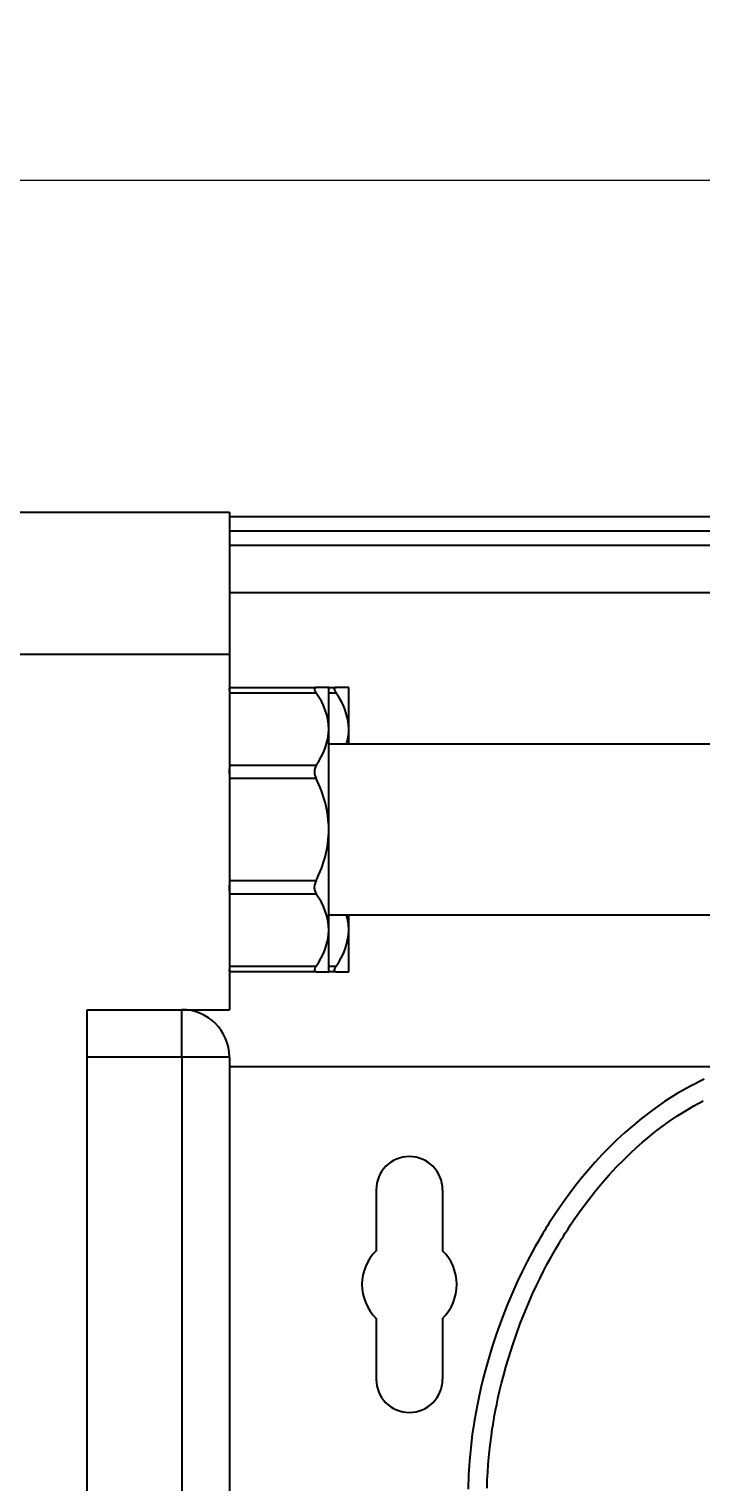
# Model space of a CAD drawing. Header units: millimetres. Extents: x 75 to 2075, y 25 to 1460.
# Drawn here: x 387.4 to 488.7, y 1035.1 to 1254.1 of the extents above; entities that cross this region are included whole.
import ezdxf

# ---------------------------------------------------------------- set-up
doc = ezdxf.new("R2010")
doc.units = ezdxf.units.MM
doc.header["$LTSCALE"] = 5
doc.styles.add('SLDTEXTSTYLE0', font='TXT', dxfattribs={"width": 0.75})
doc.dimstyles.new('SLDDIMSTYLE1', dxfattribs={"dimtxt": 17.5, "dimasz": 16.51, "dimexe": 0, "dimexo": 0.0625, "dimgap": 4.375, "dimtad": 1, "dimlfac": 0.7, "dimrnd": 1e-09, "dimzin": 12, "dimdsep": 46, "dimtxsty": 'SLDTEXTSTYLE0', "dimsah": 1, "dimcen": 0.09, "dimadec": 0, "dimazin": 3, "dimtfac": 1, "dimtofl": 0, "dimtmove": 0, "dimatfit": 3, "dimfxl": 1, "dimfrac": 2, "dimtolj": 1, "dimtzin": 12, "dimarcsym": 0})

# ---------------------------------------------------------------- blocks, each defined once
blk = doc.blocks.new('_D_5')
at = {"color": 7, "linetype": 'Continuous', "lineweight": 0}
for p, q in [((240.49, 1182.43), (240.49, 1236.29)), ((939.06, 1182.43), (939.06, 1236.29)), ((939.06, 1231.29), (240.49, 1231.29))]:
    blk.add_line(p, q, dxfattribs=at)
at = {"color": 7, "linetype": 'Continuous', "lineweight": 18}
for points in [[(240.49, 1231.29), (257, 1228.75), (257, 1233.83)], [(939.06, 1231.29), (922.55, 1233.83), (922.55, 1228.75)]]:
    blk.add_solid(points, dxfattribs=at)
at = {"color": 7, "linetype": 'Continuous', "lineweight": 18, "insert": (571.4, 1253.85), "char_height": 17.5, "attachment_point": 1, "style": 'SLDTEXTSTYLE0'}
blk.add_mtext('489', dxfattribs=at)

msp = doc.modelspace()

# ---------------------------------------------------------------- linework, layer by layer
at = {"color": 7, "linetype": 'Continuous', "lineweight": 25}
for p, q in [((259.06, 1181.293), (417.632, 1181.293)), ((417.632, 1181.293), (417.632, 1159.865)), ((935.907, 1180.579), (417.632, 1180.579)), ((935.907, 1178.436), (417.632, 1178.436)), ((417.632, 1176.293), (934.775, 1176.293)), ((559.06, 1169.15), (417.632, 1169.15)), ((259.06, 1159.865), (417.632, 1159.865)), ((417.632, 1159.865), (417.632, 1106.293)), ((417.632, 1154.865), (430.719, 1154.865)), ((432.632, 1154.865), (430.719, 1154.865)), ((432.632, 1148.588), (432.632, 1154.865)), ((432.655, 1154.865), (433.727, 1154.865)), ((435.64, 1154.865), (433.727, 1154.865)), ((435.64, 1148.588), (435.64, 1154.865)), ((430.719, 1154.028), (417.632, 1154.028)), ((433.727, 1154.028), (432.632, 1154.028)), ((432.632, 1133.436), (432.632, 1148.588)), ((435.64, 1146.293), (435.64, 1148.588)), ((491.295, 1146.293), (432.632, 1146.293)), ((417.632, 1143.149), (430.719, 1143.149)), ((430.719, 1141.128), (417.632, 1141.128)), ((432.632, 1118.284), (432.632, 1133.436)), ((417.632, 1125.743), (430.719, 1125.743)), ((430.719, 1123.723), (417.632, 1123.723)), ((432.632, 1120.579), (491.295, 1120.579)), ((435.64, 1118.284), (435.64, 1120.579)), ((432.632, 1112.007), (432.632, 1118.284)), ((435.64, 1112.007), (435.64, 1118.284)), ((417.632, 1112.844), (430.719, 1112.844)), ((432.632, 1112.844), (433.727, 1112.844)), ((430.719, 1112.007), (417.632, 1112.007)), ((430.719, 1112.007), (432.632, 1112.007)), ((433.727, 1112.007), (432.655, 1112.007)), ((433.727, 1112.007), (435.64, 1112.007)), ((396.203, 1106.293), (417.632, 1106.293)), ((396.203, 760.579), (396.203, 1106.293)), ((410.489, 1099.15), (410.489, 1106.293)), ((410.489, 1099.15), (396.203, 1099.15)), ((396.203, 767.722), (396.203, 1099.15)), ((410.489, 1099.15), (410.489, 767.722)), ((417.632, 1099.15), (410.489, 1099.15)), ((417.632, 1099.15), (417.632, 767.722)), ((417.632, 1097.722), (493.981, 1097.722)), ((439.775, 1079.15), (439.775, 1069.966)), ((449.775, 1079.15), (449.775, 1069.966)), ((439.775, 1059.763), (439.775, 1050.579)), ((449.775, 1059.763), (449.775, 1050.579))]:
    msp.add_line(p, q, dxfattribs=at)
at = {"color": 7, "linetype": 'Continuous', "lineweight": 25, "flags": 128}
for points in [[(430.719, 1154.865), (430.593, 1154.849), (430.502, 1154.799), (430.453, 1154.711), (430.451, 1154.587), (430.49, 1154.442), (430.568, 1154.275), (430.719, 1154.028)], [(433.727, 1154.865), (433.601, 1154.849), (433.51, 1154.799), (433.461, 1154.711), (433.459, 1154.587), (433.498, 1154.442), (433.575, 1154.275), (433.727, 1154.028)], [(430.719, 1112.844), (430.593, 1112.643), (430.502, 1112.459), (430.453, 1112.3), (430.451, 1112.172), (430.49, 1112.086), (430.568, 1112.032), (430.719, 1112.007)], [(433.727, 1112.844), (433.601, 1112.643), (433.51, 1112.459), (433.461, 1112.3), (433.459, 1112.172), (433.498, 1112.086), (433.575, 1112.032), (433.727, 1112.007)], [(489.221, 1095.81), (487.158, 1094.77), (485.173, 1093.642), (483.266, 1092.435), (481.442, 1091.163), (479.764, 1089.883), (478.446, 1088.802), (477.233, 1087.744), (476.122, 1086.72), (475.045, 1085.673), (473.913, 1084.514), (472.733, 1083.238), (471.511, 1081.838), (470.635, 1080.781), (469.744, 1079.659), (468.863, 1078.5), (468.063, 1077.401), (467.344, 1076.374), (466.804, 1075.577), (466.316, 1074.834), (465.876, 1074.15), (465.608, 1073.723), (465.369, 1073.338), (465.181, 1073.031), (465.043, 1072.803), (464.949, 1072.647), (464.838, 1072.462), (464.694, 1072.22), (464.443, 1071.793), (464.133, 1071.257), (463.767, 1070.61), (463.347, 1069.849), (462.544, 1068.336), (461.776, 1066.81), (461.046, 1065.278), (460.352, 1063.742), (459.47, 1061.651), (458.654, 1059.559), (457.908, 1057.484), (457.253, 1055.498), (456.684, 1053.618), (456.192, 1051.847), (455.855, 1050.533), (455.557, 1049.29), (455.29, 1048.088), (455.03, 1046.829), (454.78, 1045.506), (454.544, 1044.118), (454.268, 1042.259), (454.029, 1040.302), (453.836, 1038.266), (453.699, 1036.164), (453.626, 1034)], [(456.492, 1034.154), (456.529, 1035.348), (456.589, 1036.556), (456.665, 1037.7), (456.755, 1038.776), (456.855, 1039.785), (456.994, 1041.002), (457.138, 1042.099), (457.281, 1043.075), (457.391, 1043.776), (457.503, 1044.443), (457.63, 1045.165), (457.776, 1045.943), (457.942, 1046.778), (458.13, 1047.669), (458.382, 1048.792), (458.671, 1049.993), (459.001, 1051.269), (459.368, 1052.596), (460.354, 1055.785), (461.501, 1059.005), (462.816, 1062.241), (463.363, 1063.477), (463.931, 1064.701), (464.485, 1065.845), (465.018, 1066.901), (465.526, 1067.869), (465.996, 1068.737), (466.435, 1069.525), (466.841, 1070.232), (467.211, 1070.861), (467.456, 1071.27), (467.682, 1071.643), (467.947, 1072.072), (468.268, 1072.584), (468.649, 1073.179), (469.092, 1073.855), (469.59, 1074.594), (470.579, 1076.004), (471.667, 1077.472), (472.862, 1078.99), (473.85, 1080.176), (474.906, 1081.38), (476.017, 1082.58), (477.089, 1083.677), (478.101, 1084.659), (479.03, 1085.517), (479.891, 1086.278), (480.679, 1086.946), (481.392, 1087.527), (482.149, 1088.122), (483.02, 1088.776), (484.008, 1089.484), (485.118, 1090.234), (486.355, 1091.017), (487.691, 1091.802), (489.061, 1092.542)]]:
    msp.add_lwpolyline(points, dxfattribs=at)
at = {"color": 7, "linetype": 'Continuous', "lineweight": 25}
for centre, radius, start, end in [((417.346, 1154.619), 0.329, 330.24041, 29.75959), ((423.04, 1148.271), 9.597, 1.89156, 36.85625), ((426.048, 1148.271), 9.597, 1.89156, 36.85625), ((422.739, 1149.011), 9.902, 323.69896, 357.55322), ((428.83, 1148.48), 6.811, 341.27215, 0.91239), ((415.856, 1142.218), 1.82, 347.46792, 12.53208), ((432.488, 1142.139), 2.037, 150.27513, 209.72487), ((415.098, 1133.16), 17.536, 0.90125, 27.02556), ((415.113, 1133.708), 17.521, 332.96265, 359.11054), ((432.417, 1124.733), 1.976, 149.24849, 210.75151), ((415.871, 1124.672), 1.805, 347.36258, 12.63742), ((423.04, 1117.967), 9.597, 1.89156, 36.85625), ((427.82, 1118.263), 7.819, 0.15185, 17.22792), ((422.739, 1118.706), 9.902, 323.69896, 357.55322), ((425.747, 1118.706), 9.902, 323.69896, 357.55322), ((417.361, 1112.26), 0.316, 328.86551, 31.13449), ((410.489, 1099.15), 7.143, 0, 90), ((444.775, 1079.15), 5, 0, 180), ((444.775, 1064.865), 7.143, 134.427, 225.573), ((444.775, 1064.865), 7.143, 314.427, 45.573), ((444.775, 1050.579), 5, 180, 0)]:
    msp.add_arc(centre, radius, start, end, dxfattribs=at)

# ---------------------------------------------------------------- dimensions: what is measured, and where the dimension line sits
at = {"color": 7, "linetype": 'Continuous', "lineweight": 18}
dim = msp.add_linear_dim(base=(240.489, 1231.293), p1=(939.06, 1177.426), p2=(240.489, 1177.426), dimstyle='SLDDIMSTYLE1', dxfattribs=at)
dim.commit()
dim.dimension.update_dxf_attribs({"geometry": '_D_5', "text_midpoint": (590.794, 1231.293), "dimtype": 160})

doc.saveas('drawing.dxf')
